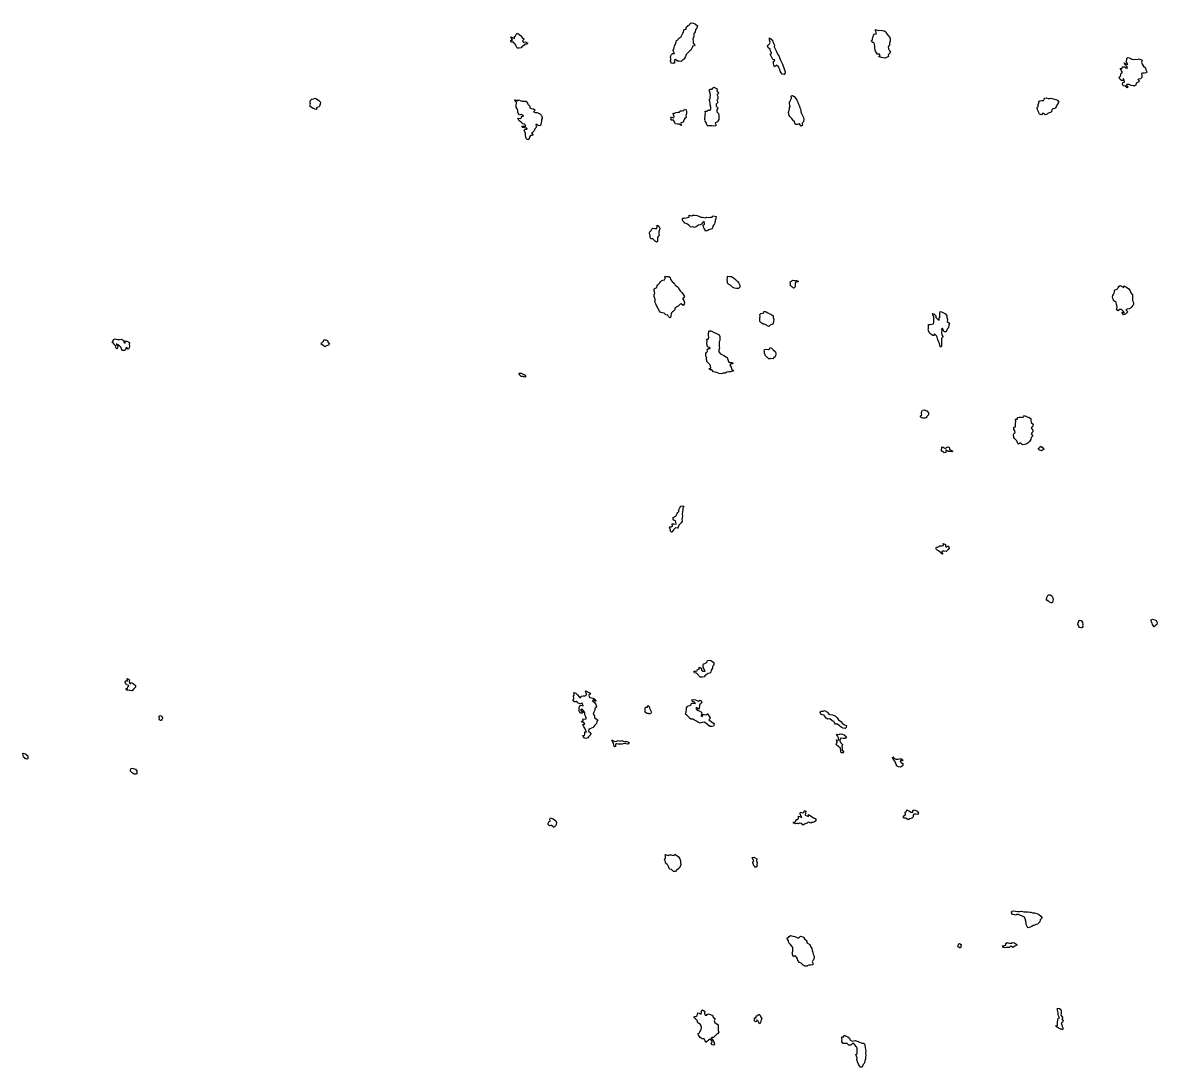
# Model space of a CAD drawing. Extents: x 450006 to 454999, y 6465006 to 6474995.
# Drawn here: x 452500 to 453690, y 6471626 to 6472722 of the extents above; entities that cross this region are included whole.
import ezdxf

# ---------------------------------------------------------------- set-up
doc = ezdxf.new("R2010")
doc.units = 0

msp = doc.modelspace()

# ---------------------------------------------------------------- linework, layer by layer
at = {"layer": '1010'}
for points in [[(453181, 6472679.92), (453180.04, 6472681), (453179.86, 6472682.12), (453179.86, 6472683), (453180.5, 6472683.48), (453179.92, 6472686.06), (453180.2, 6472687.78), (453180.84, 6472689.14), (453181.74, 6472690.24), (453183.86, 6472690.12), (453183, 6472692.3), (453182.22, 6472693.76), (453183.44, 6472694.54), (453183.68, 6472696.3), (453184.02, 6472697.96), (453184.52, 6472699.46), (453185.3, 6472700.68), (453185.72, 6472702.26), (453186.12, 6472703.86), (453187.4, 6472704.58), (453188.26, 6472705.72), (453189.38, 6472706.6), (453190.62, 6472707.36), (453191.38, 6472708.6), (453191.9, 6472710.08), (453192.68, 6472711.3), (453193.34, 6472712.64), (453193.64, 6472714.34), (453194.5, 6472715.48), (453196.18, 6472715.8), (453196.32, 6472717.66), (453197.5, 6472718.48), (453198.34, 6472719.64), (453199.82, 6472720.16), (453200.28, 6472721.7), (453201.52, 6472722.46), (453203.9, 6472722.08), (453206.08, 6472721), (453207.98, 6472719), (453207.54, 6472717), (453207, 6472716.42), (453206.04, 6472715), (453205.72, 6472713), (453205, 6472711.92), (453204.34, 6472711), (453204.38, 6472709), (453203.94, 6472707), (453203.36, 6472705), (453203.5, 6472703), (453203.58, 6472701), (453205.36, 6472699), (453205, 6472698.32), (453203, 6472697.76), (453202.74, 6472697), (453201.78, 6472695), (453201, 6472693.64), (453200.1, 6472693), (453199, 6472691.88), (453198.3, 6472691), (453197, 6472689.68), (453196.34, 6472689), (453195.46, 6472687), (453195, 6472686), (453194.66, 6472685), (453193, 6472683.32), (453192.28, 6472683), (453191, 6472681.7), (453189, 6472682), (453187, 6472682), (453185, 6472683.9), (453183.7, 6472683), (453183.98, 6472682), (453183.98, 6472681), (453183.98, 6472680), (453183, 6472680), (453182.22, 6472679.76), (453181, 6472679.92), (453181, 6472679.92)], [(453013, 6472701.9), (453011.94, 6472703), (453012.36, 6472703.62), (453013, 6472704.08), (453014, 6472703.98), (453013, 6472705.82), (453012.22, 6472707.76), (453013.84, 6472707), (453016.08, 6472705.9), (453016.02, 6472707.96), (453017.32, 6472708.66), (453018.02, 6472709.96), (453018.62, 6472711.36), (453019.46, 6472711), (453022.58, 6472709), (453024.22, 6472707), (453026.12, 6472705), (453025, 6472703.7), (453024.54, 6472703), (453026, 6472701.98), (453027.7, 6472702.28), (453030.28, 6472701), (453029, 6472699.8), (453027, 6472700), (453026.12, 6472699), (453025, 6472697.86), (453023.98, 6472697), (453023, 6472696.08), (453021, 6472695.72), (453019, 6472695.62), (453017.62, 6472698.36), (453017.36, 6472699), (453017, 6472699.9), (453015.9, 6472701), (453015, 6472702), (453014.08, 6472701.9), (453013, 6472701.9), (453013, 6472701.9)], [(453391, 6472702.44), (453390.56, 6472703), (453390.48, 6472703.5), (453391, 6472703.84), (453391.6, 6472704.38), (453391.62, 6472706.36), (453392.38, 6472707.6), (453392.64, 6472709.34), (453393.34, 6472710.64), (453395.5, 6472710.48), (453395.42, 6472712.56), (453395, 6472714.02), (453394.7, 6472715.28), (453396.08, 6472715), (453397.62, 6472714.36), (453399.36, 6472714.62), (453401.82, 6472714.16), (453404.08, 6472713.9), (453405.56, 6472713), (453406.48, 6472711), (453408.32, 6472709), (453409.8, 6472707), (453410.18, 6472705), (453410.3, 6472703), (453409.7, 6472701), (453409.64, 6472699), (453409, 6472698.32), (453408.3, 6472697), (453408.54, 6472695), (453409.38, 6472693), (453410.6, 6472691), (453409, 6472689.38), (453408.22, 6472689), (453408.38, 6472687), (453407, 6472686.2), (453405, 6472685.32), (453403, 6472685.46), (453401, 6472685.8), (453399, 6472686.64), (453398.22, 6472687.76), (453399.8, 6472688.18), (453399, 6472689.32), (453397, 6472689.48), (453395, 6472692.7), (453394.44, 6472693.54), (453394.04, 6472695.94), (453394.02, 6472697.96), (453393.98, 6472699), (453393.86, 6472700.12), (453393.32, 6472701), (453393, 6472701.36), (453392.16, 6472701.82), (453391, 6472702.44), (453391, 6472702.44)], [(453283, 6472695.58), (453281.76, 6472697), (453281.6, 6472698.38), (453282.34, 6472699), (453282.62, 6472699.36), (453283.72, 6472700.26), (453284.26, 6472701.72), (453283.7, 6472704.28), (453283.54, 6472706.44), (453285.54, 6472705), (453287.28, 6472703), (453287.8, 6472701), (453288.8, 6472699), (453288.66, 6472697), (453289.72, 6472695), (453290.66, 6472693), (453291.38, 6472691), (453292.48, 6472689), (453293.7, 6472687), (453294.54, 6472685), (453295.32, 6472683), (453296.38, 6472681), (453297.4, 6472679), (453297.94, 6472677), (453298.54, 6472675), (453299.24, 6472673), (453300.08, 6472671), (453299.88, 6472669), (453299, 6472668), (453297, 6472668.54), (453296, 6472669.98), (453295, 6472671.58), (453294.04, 6472673.94), (453293, 6472676.28), (453291, 6472677.76), (453290.08, 6472677), (453289, 6472676.14), (453288.32, 6472677.66), (453287.76, 6472680.22), (453288, 6472681.98), (453289.42, 6472682.56), (453289, 6472683.52), (453287, 6472684), (453286, 6472685.98), (453285, 6472688), (453284.48, 6472689.5), (453285.76, 6472690.22), (453285.82, 6472691), (453285, 6472692), (453284.56, 6472693), (453284.32, 6472693.66), (453284.26, 6472695), (453283, 6472695.58), (453283, 6472695.58)], [(453651, 6472664.12), (453650.48, 6472665), (453650.6, 6472665.38), (453651, 6472665.78), (453651.8, 6472666.18), (453652.4, 6472667.58), (453652.5, 6472669.48), (453653.92, 6472670.06), (453653, 6472671.88), (453651.66, 6472674.32), (453653.46, 6472674.52), (453653.92, 6472676.06), (453656, 6472675.98), (453657.98, 6472675), (453659.4, 6472674.58), (453659, 6472676), (453657, 6472677.86), (453655.7, 6472680.28), (453658.28, 6472679), (453659.44, 6472678.54), (453659, 6472679.62), (453658, 6472681.98), (453658.36, 6472683.62), (453658.62, 6472685.36), (453659.88, 6472686.1), (453662.6, 6472685), (453663.66, 6472684.32), (453666, 6472683.98), (453667.74, 6472684.24), (453670, 6472683.98), (453671.5, 6472684.48), (453674.48, 6472683), (453673.86, 6472681), (453674.58, 6472679), (453675.98, 6472677), (453678.26, 6472675), (453678.5, 6472673), (453679.62, 6472671), (453679, 6472670), (453677, 6472669.32), (453675, 6472669.62), (453673.98, 6472669), (453674.16, 6472667), (453674.32, 6472665), (453673, 6472663.68), (453671, 6472663.32), (453670.22, 6472663), (453671.76, 6472661), (453671, 6472660.42), (453669, 6472659.5), (453668.32, 6472659), (453667.98, 6472657), (453667, 6472656.08), (453665, 6472656.06), (453663, 6472656.44), (453661, 6472657.56), (453659, 6472657.56), (453657.9, 6472657), (453659.9, 6472655), (453659, 6472654.16), (453657, 6472656.12), (453655, 6472655.76), (453653.94, 6472658.04), (453654.22, 6472659.76), (453656, 6472659.98), (453655.74, 6472662.24), (453655, 6472663.6), (453654.38, 6472663.6), (453654.6, 6472663), (453654.6, 6472661.38), (453653, 6472661.78), (453651.48, 6472663), (453651, 6472664.12), (453651, 6472664.12)], [(453217, 6472618.02), (453215.92, 6472619), (453216.16, 6472619.82), (453215.88, 6472621), (453215.84, 6472622.14), (453216, 6472623.98), (453216.04, 6472625.94), (453216.54, 6472627.44), (453216.26, 6472629.72), (453218.24, 6472629.74), (453219.46, 6472630.52), (453221.32, 6472630.66), (453222.06, 6472631.92), (453222.28, 6472633.7), (453221.56, 6472636.42), (453221.5, 6472638.48), (453221, 6472639.82), (453220.4, 6472641.58), (453221.52, 6472642.46), (453221.58, 6472644.4), (453221.9, 6472646.08), (453221.5, 6472648.48), (453221, 6472649.46), (453220.5, 6472651.48), (453221.32, 6472652.66), (453223.36, 6472652.62), (453224.06, 6472653.92), (453225.32, 6472654.66), (453228.66, 6472653), (453228.36, 6472651), (453230.22, 6472649), (453229, 6472647.42), (453228.52, 6472647), (453229.38, 6472645), (453229.44, 6472643), (453229, 6472642), (453228.36, 6472641), (453229.58, 6472639), (453229, 6472638.44), (453227.76, 6472637), (453227.64, 6472635), (453229.4, 6472633), (453229, 6472632), (453228.28, 6472631), (453228.56, 6472629), (453229.98, 6472627), (453230.66, 6472625), (453230.66, 6472623), (453230.48, 6472621), (453229.34, 6472619), (453229, 6472618.46), (453227, 6472617.5), (453226.56, 6472617), (453227.84, 6472615), (453227, 6472614.34), (453225, 6472613.78), (453223, 6472614.1), (453221, 6472614.1), (453219.8, 6472614.18), (453219, 6472614), (453218.2, 6472615), (453217.58, 6472616.4), (453217.66, 6472617), (453217, 6472618.02), (453217, 6472618.02)], [(452803, 6472633.52), (452801.52, 6472635), (452801.76, 6472636.22), (452802.08, 6472637), (452801.82, 6472638.16), (452801.78, 6472640.2), (452802.4, 6472641.58), (452803.66, 6472642.32), (452805.32, 6472642.66), (452806.56, 6472643.42), (452807.56, 6472643), (452810.62, 6472641), (452812.66, 6472639), (452812.32, 6472637), (452811.68, 6472635), (452811, 6472634), (452809, 6472633.48), (452808.52, 6472633), (452808.52, 6472631.46), (452807, 6472631.78), (452805.64, 6472632.34), (452805, 6472632.56), (452804, 6472633), (452803, 6472633.52), (452803, 6472633.52)], [(453017, 6472640.22), (453016.32, 6472641), (453016.6, 6472641.38), (453017, 6472641.66), (453017.98, 6472641), (453019.46, 6472640.52), (453020.4, 6472641.58), (453021.52, 6472641), (453023.92, 6472640.06), (453025.86, 6472640.12), (453028, 6472639.98), (453029.42, 6472639), (453030.04, 6472637), (453032.14, 6472635), (453032.16, 6472633), (453033.68, 6472632.3), (453036, 6472631.98), (453037.48, 6472631), (453037, 6472630), (453036.16, 6472629), (453037.66, 6472628.32), (453039.62, 6472628.36), (453042.36, 6472627), (453044.6, 6472625), (453045.22, 6472623), (453045, 6472621.9), (453044.36, 6472621), (453044.56, 6472619), (453044.18, 6472617), (453043.58, 6472615), (453043, 6472614.2), (453041, 6472614.46), (453039, 6472616), (453038.44, 6472615), (453039.38, 6472613), (453039, 6472612.58), (453037.4, 6472611), (453037, 6472609.9), (453036.64, 6472609), (453035, 6472607.36), (453034.04, 6472607), (453035.54, 6472605), (453035, 6472604.14), (453033, 6472604.08), (453032.34, 6472603), (453031.58, 6472601), (453031, 6472599.82), (453029, 6472600), (453028, 6472601.98), (453027.5, 6472604.48), (453027.8, 6472606.18), (453027, 6472608.08), (453026.4, 6472609.58), (453027.42, 6472610.56), (453029.4, 6472610.58), (453029, 6472611.94), (453027, 6472612), (453025, 6472612.4), (453024, 6472613.98), (453026.16, 6472613.82), (453027.94, 6472614.04), (453027, 6472615.96), (453025, 6472616.16), (453023, 6472618), (453021, 6472619.62), (453019.62, 6472622.36), (453021.94, 6472622.04), (453023.32, 6472622.66), (453023.74, 6472624.24), (453025.54, 6472624.44), (453025, 6472625.58), (453023, 6472625.94), (453021, 6472625.58), (453019.58, 6472628.4), (453019.76, 6472630.22), (453019, 6472632), (453018, 6472633.98), (453018, 6472635), (453018, 6472635.98), (453018, 6472637), (453018.22, 6472637.76), (453018.22, 6472639), (453017, 6472640.22), (453017, 6472640.22)], [(453305, 6472624.12), (453304.12, 6472625), (453303.82, 6472626.16), (453303.88, 6472627), (453303.74, 6472628.24), (453303.88, 6472630.1), (453304.58, 6472631.4), (453304.66, 6472633.32), (453305.32, 6472634.66), (453305, 6472636), (453304.6, 6472637.38), (453304.56, 6472639.42), (453305.52, 6472640.46), (453306.2, 6472641.78), (453306.6, 6472643.38), (453306.24, 6472645.74), (453307.82, 6472646.16), (453309.58, 6472645), (453311.2, 6472643), (453312.2, 6472641), (453313.22, 6472639), (453314.18, 6472637), (453315.1, 6472635), (453315.6, 6472633), (453316.38, 6472631), (453316.38, 6472629), (453317.24, 6472627), (453318.14, 6472625), (453319.24, 6472623), (453319.78, 6472621), (453319.24, 6472619), (453319, 6472618.2), (453317.78, 6472617), (453318.22, 6472615), (453317, 6472614.04), (453315, 6472616.16), (453313, 6472615.52), (453311, 6472615.7), (453309.94, 6472618.04), (453309.8, 6472619), (453309, 6472619.64), (453307.92, 6472621), (453307, 6472622.06), (453306.18, 6472623), (453305, 6472624.12), (453305, 6472624.12)], [(453565, 6472630.44), (453564.66, 6472631), (453564.74, 6472631.24), (453564.6, 6472633), (453564.6, 6472633.38), (453565.34, 6472634.64), (453565.4, 6472636.58), (453566.22, 6472637.76), (453566.36, 6472639.62), (453567.38, 6472640.6), (453569.3, 6472640.68), (453571.1, 6472640.88), (453571.66, 6472642.32), (453572.66, 6472643.32), (453574.28, 6472643.7), (453575.98, 6472643), (453577.24, 6472642.74), (453578.78, 6472643.2), (453579.98, 6472643), (453581.58, 6472642.4), (453584.2, 6472641.78), (453585.7, 6472641), (453587.16, 6472639), (453587, 6472638.54), (453585.7, 6472637), (453585, 6472635.76), (453584.7, 6472635), (453583.84, 6472633), (453583, 6472632.42), (453581, 6472631.94), (453579.86, 6472631), (453579.46, 6472629), (453579, 6472628.52), (453577, 6472627.98), (453575.64, 6472627), (453575, 6472626.58), (453573, 6472625.9), (453571, 6472627.32), (453570.18, 6472627), (453569, 6472625.8), (453567.98, 6472626), (453567, 6472626.32), (453566.04, 6472627), (453566.44, 6472627.54), (453565.72, 6472629), (453565, 6472630.44), (453565, 6472630.44)], [(453181, 6472620), (453180.12, 6472621), (453180.32, 6472621.66), (453180.3, 6472623), (453180.46, 6472623.52), (453182.02, 6472623), (453183.34, 6472622.64), (453183.8, 6472624.18), (453183, 6472625.9), (453182.6, 6472627.38), (453184.44, 6472627.54), (453185.9, 6472628.08), (453187.54, 6472628.44), (453189.36, 6472628.62), (453189.9, 6472630.08), (453191.92, 6472630.06), (453193.7, 6472630.28), (453194.34, 6472631.64), (453196.4, 6472631), (453196.66, 6472629), (453196.46, 6472627), (453196, 6472625), (453196.28, 6472623), (453195, 6472621.8), (453193.96, 6472621), (453193.42, 6472619), (453193, 6472618.14), (453191, 6472617.48), (453190.16, 6472617), (453191.34, 6472615), (453191, 6472614.74), (453189, 6472615.96), (453187, 6472615.98), (453185, 6472616.38), (453184.6, 6472617), (453184, 6472617.98), (453183.54, 6472619), (453183, 6472620), (453181.98, 6472620), (453181, 6472620), (453181, 6472620)], [(453193, 6472514.08), (453192.32, 6472515), (453192.4, 6472515.58), (453192.42, 6472517), (453192.68, 6472517.3), (453194.62, 6472517.36), (453196.34, 6472517.64), (453197.8, 6472518.18), (453199.54, 6472518.44), (453199.52, 6472520.46), (453202.14, 6472519.84), (453203.36, 6472520.62), (453205.34, 6472520.64), (453207.72, 6472520.26), (453210.28, 6472519), (453211.54, 6472518.44), (453213.52, 6472518.46), (453216.14, 6472517.84), (453217.6, 6472518.38), (453219.82, 6472518.16), (453221.58, 6472518.4), (453223.44, 6472518.54), (453224.28, 6472519.7), (453226.44, 6472519.54), (453227.68, 6472519), (453227.52, 6472517), (453227, 6472515.94), (453226.64, 6472515), (453226.24, 6472513), (453225.84, 6472511), (453225, 6472510.04), (453224.26, 6472509), (453223.82, 6472507), (453223, 6472506.24), (453221, 6472505.42), (453219.88, 6472505), (453219, 6472504.24), (453217, 6472503.8), (453215, 6472506.36), (453214.26, 6472507.72), (453213.94, 6472510.04), (453215.32, 6472510.66), (453215.4, 6472512.58), (453215, 6472513.96), (453214.04, 6472513), (453213, 6472511.94), (453212.42, 6472511), (453211, 6472510.28), (453209, 6472509.96), (453207.44, 6472509), (453207, 6472508.66), (453205, 6472507.36), (453203, 6472508.3), (453201, 6472508.04), (453199, 6472509.84), (453197.7, 6472511), (453197, 6472511.46), (453196.14, 6472511.84), (453195, 6472512.2), (453194.18, 6472513), (453193, 6472514.08), (453193, 6472514.08)], [(453158, 6472499.98), (453157.6, 6472502.38), (453158.44, 6472503.54), (453159.42, 6472504.56), (453160.36, 6472505.62), (453161.24, 6472506.74), (453163.38, 6472506.6), (453165.46, 6472506.52), (453165.66, 6472508.32), (453165.9, 6472510.08), (453167.7, 6472509), (453168.54, 6472507), (453168.4, 6472505), (453167.62, 6472503), (453167.48, 6472501), (453167.94, 6472499)], [(453159, 6472495.66), (453158.6, 6472497), (453158.3, 6472497.68), (453158.58, 6472499), (453158, 6472499.98)], [(453167.94, 6472499), (453167, 6472498), (453166.08, 6472497), (453165.98, 6472495), (453165.98, 6472493), (453165, 6472492.2), (453164, 6472493), (453163, 6472494), (453162, 6472495), (453161, 6472496), (453160.32, 6472495.66), (453159, 6472495.66), (453159, 6472495.66)], [(453163, 6472434.12), (453162.66, 6472435), (453162.66, 6472435.32), (453162.74, 6472437), (453162.74, 6472437.24), (453163.24, 6472438.74), (453163, 6472440), (453162.74, 6472441.24), (453162.82, 6472443.16), (453164.2, 6472443.78), (453165.32, 6472444.66), (453165.68, 6472446.3), (453166.56, 6472447.42), (453167.72, 6472448.26), (453168.52, 6472449.46), (453169.32, 6472450.66), (453170.24, 6472451.74), (453171.82, 6472452.16), (453173.52, 6472452.46), (453174.04, 6472453.94), (453173.84, 6472456.14), (453175.82, 6472456.16), (453177.92, 6472456.06), (453179.52, 6472455), (453179.9, 6472453), (453181.62, 6472451), (453183.8, 6472449), (453184.56, 6472447), (453185.7, 6472446.28), (453187.78, 6472445), (453188.38, 6472443), (453189.98, 6472441), (453191.98, 6472439), (453193.58, 6472437), (453194.56, 6472435), (453193, 6472433.42), (453192.24, 6472433), (453193.9, 6472431), (453194.42, 6472429), (453194.18, 6472427), (453193, 6472425.8), (453191, 6472427.58), (453190.06, 6472427), (453189, 6472425.92), (453187.98, 6472425), (453187, 6472424.5), (453185, 6472423.4), (453184.32, 6472423), (453184.24, 6472421), (453183, 6472419.64), (453181.86, 6472419), (453181, 6472418), (453180.44, 6472417), (453180.12, 6472415), (453179.68, 6472413), (453179, 6472412.66), (453177.82, 6472414.16), (453177, 6472415.68), (453175, 6472415.96), (453173, 6472417.64), (453171, 6472417.86), (453169, 6472418.6), (453168.28, 6472419.7), (453167, 6472422.18), (453165.98, 6472424), (453165, 6472425.8), (453164.44, 6472427.54), (453163.76, 6472429), (453163.42, 6472430.56), (453163.66, 6472431), (453163.62, 6472432.36), (453163.4, 6472433), (453163, 6472434.12), (453163, 6472434.12)], [(453241, 6472447.78), (453239.76, 6472449), (453239.58, 6472450.4), (453239.52, 6472451), (453239.4, 6472452.58), (453239.5, 6472454.48), (453239.66, 6472456.32), (453241.9, 6472456.08), (453243.86, 6472456.12), (453245.52, 6472455), (453248, 6472453), (453250.16, 6472451), (453251.46, 6472449), (453252.52, 6472447), (453252.4, 6472445), (453251, 6472443.62), (453249, 6472443.64), (453247, 6472443.98), (453245.54, 6472444.44), (453245, 6472444.78), (453244.74, 6472445), (453243, 6472446.74), (453242.4, 6472447), (453241, 6472447.78), (453241, 6472447.78)], [(453307, 6472445.26), (453305.2, 6472447), (453305.56, 6472448.42), (453305.54, 6472449), (453305.5, 6472450.48), (453306.6, 6472451.38), (453307.68, 6472452.3), (453309.9, 6472452.08), (453312, 6472451.98), (453313.98, 6472451), (453313, 6472450.44), (453311, 6472449.9), (453310.66, 6472449), (453310.66, 6472447), (453310.46, 6472445.52), (453310.12, 6472445), (453309.8, 6472444.18), (453309, 6472443.82), (453307.74, 6472445), (453307, 6472445.26), (453307, 6472445.26)], [(453645, 6472430.58), (453644.56, 6472431), (453644.48, 6472431.5), (453643.8, 6472433), (453643.42, 6472434.56), (453643.72, 6472436.26), (453644.66, 6472437.32), (453645.18, 6472438.8), (453645.58, 6472440.4), (453646.02, 6472441.96), (453647.42, 6472442.56), (453648.74, 6472443.24), (453649.36, 6472444.62), (453650.28, 6472445.7), (453651.4, 6472446.58), (453654.64, 6472445), (453655.24, 6472444.74), (453655.52, 6472446.46), (453658.3, 6472445), (453660.58, 6472443), (453662.18, 6472441), (453662.58, 6472439), (453664.34, 6472437), (453664.52, 6472435), (453664.62, 6472433), (453664.64, 6472431), (453665.36, 6472429), (453665.6, 6472427), (453665, 6472425.96), (453664.12, 6472425), (453663, 6472423.58), (453662.38, 6472423), (453661, 6472422.2), (453659, 6472421.74), (453657.62, 6472421), (453659.66, 6472419), (453659, 6472418.24), (453657.48, 6472417), (453657, 6472416.46), (453655, 6472416.04), (453653.44, 6472418.54), (453656, 6472417.98), (453655, 6472419.56), (453653, 6472421.48), (453651, 6472421.44), (453650.74, 6472421), (453649, 6472420.12), (453647.82, 6472422.16), (453648.28, 6472423.7), (453648.02, 6472425.96), (453647.64, 6472427), (453647.36, 6472428.62), (453647.24, 6472429), (453647, 6472429.4), (453645.98, 6472430), (453645, 6472430.58), (453645, 6472430.58)], [(453275, 6472407.5), (453273.64, 6472409), (453273.5, 6472410.48), (453273.62, 6472411), (453273.62, 6472412.36), (453274, 6472413.98), (453273.66, 6472416.32), (453274.52, 6472417.46), (453276.2, 6472417.78), (453277.84, 6472418.14), (453278.14, 6472419.84), (453280.28, 6472419), (453281.82, 6472418.16), (453284.16, 6472417), (453286, 6472415.98), (453287.34, 6472415), (453287.58, 6472413), (453288.06, 6472411), (453287.78, 6472409), (453287.34, 6472407), (453287, 6472406.08), (453285, 6472405.4), (453284.18, 6472405), (453283, 6472403.8), (453281, 6472404.64), (453280.34, 6472405), (453279, 6472405.84), (453277.94, 6472406.04), (453277, 6472406.08), (453275.68, 6472407), (453275, 6472407.5), (453275, 6472407.5)], [(453451, 6472398), (453450.08, 6472399), (453450.36, 6472399.62), (453449.94, 6472401), (453450.34, 6472401.64), (453450.32, 6472403.66), (453450.36, 6472405.62), (453452.34, 6472405.64), (453454, 6472405.98), (453455.66, 6472406.32), (453455.96, 6472408.02), (453456.2, 6472409.78), (453456.1, 6472411.88), (453456, 6472413.98), (453455, 6472416), (453454.76, 6472417.22), (453455.98, 6472417), (453457.98, 6472415), (453457.98, 6472413), (453460.22, 6472411), (453461.54, 6472410.44), (453461.72, 6472412.26), (453462.48, 6472413.5), (453462.24, 6472415.74), (453462.36, 6472417.62), (453462.66, 6472419.32), (453463.98, 6472419), (453465.54, 6472418.44), (453468.44, 6472417), (453469.82, 6472415), (453469.66, 6472413), (453470.26, 6472411), (453470.12, 6472409), (453472.32, 6472407), (453471.64, 6472405), (453471.6, 6472403), (453471, 6472402), (453469.98, 6472401), (453469.48, 6472399), (453469, 6472398.22), (453467, 6472398), (453466, 6472399.98), (453465, 6472402), (453463.98, 6472401), (453464.28, 6472399), (453463.98, 6472397), (453464.28, 6472395), (453465.58, 6472393), (453465, 6472392), (453464.04, 6472391), (453463.98, 6472389), (453463.98, 6472387), (453463.98, 6472385), (453463.98, 6472383), (453463, 6472382), (453462.38, 6472383.6), (453462, 6472385.98), (453461, 6472388), (453460.36, 6472389.62), (453459.56, 6472392.42), (453459, 6472393.76), (453457, 6472395.54), (453456.08, 6472395), (453456.08, 6472393.9), (453455, 6472394.26), (453453.9, 6472395), (453453, 6472395.6), (453451.6, 6472397), (453451, 6472398), (453451, 6472398)], [(452595, 6472386.4), (452593.9, 6472387), (452594.32, 6472387.66), (452595, 6472388.08), (452595.16, 6472388.82), (452595.82, 6472390.16), (452597.32, 6472390.66), (452599.88, 6472390.1), (452601.82, 6472390.16), (452603.66, 6472390.32), (452606.24, 6472389), (452606.28, 6472387), (452607.78, 6472386.2), (452607.7, 6472388.28), (452609.6, 6472388.38), (452612.16, 6472387), (452611.94, 6472385), (452612.16, 6472383), (452611.98, 6472381), (452611, 6472380), (452609, 6472381.86), (452608.48, 6472381), (452607.98, 6472379), (452607, 6472378.4), (452605, 6472378.36), (452603.76, 6472380.22), (452603, 6472382), (452601, 6472384), (452599, 6472385.16), (452598.28, 6472385), (452600.16, 6472383), (452599.68, 6472381), (452599, 6472380.3), (452598.36, 6472381), (452597.82, 6472382.16), (452597.82, 6472383), (452597, 6472383.7), (452596.2, 6472385), (452595, 6472386.4), (452595, 6472386.4)], [(452815, 6472383.94), (452813.36, 6472385), (452813.54, 6472386.44), (452814.48, 6472387), (452814.6, 6472387.38), (452815.8, 6472388.18), (452816.24, 6472389.74), (452818.16, 6472389.82), (452820.12, 6472389), (452820.66, 6472387), (452821.98, 6472385), (452821, 6472384.18), (452819, 6472383.52), (452818.78, 6472383.2), (452818.22, 6472383), (452817.42, 6472382.56), (452817, 6472382.44), (452816.56, 6472383), (452815, 6472383.94), (452815, 6472383.94)], [(453217, 6472372), (453216.76, 6472373), (453216.8, 6472373.18), (453216.8, 6472375), (453216.78, 6472375.2), (453217.68, 6472376.3), (453218.48, 6472377.5), (453218.36, 6472379.62), (453219.52, 6472380.46), (453221.54, 6472380.44), (453221, 6472381.76), (453219, 6472381.98), (453218.2, 6472383.78), (453217.9, 6472386.08), (453218.18, 6472387.8), (453217.78, 6472390.2), (453219.46, 6472390.52), (453219.9, 6472392.08), (453219.62, 6472394.36), (453219.6, 6472396.38), (453219.96, 6472398.02), (453220.74, 6472399.24), (453221.98, 6472399), (453223.62, 6472398.36), (453226.36, 6472397), (453227.24, 6472396.74), (453230.74, 6472395), (453231.54, 6472393), (453231.42, 6472391), (453231.48, 6472389), (453231, 6472387.6), (453230.78, 6472387), (453230.74, 6472385), (453230.76, 6472383), (453231.24, 6472381), (453231, 6472380.12), (453230.58, 6472379), (453230.52, 6472377), (453232.4, 6472375), (453233.56, 6472374.42), (453236.42, 6472373), (453238, 6472371.98), (453239.4, 6472371), (453240.06, 6472369), (453240.5, 6472367), (453242, 6472365.98), (453244.26, 6472365.72), (453245.48, 6472365), (453245, 6472364.48), (453243, 6472364.16), (453241.94, 6472363), (453243.46, 6472361), (453243.94, 6472359), (453246.18, 6472357), (453245, 6472356.66), (453243, 6472356.22), (453241, 6472356.22), (453239, 6472355.62), (453237.78, 6472355), (453237, 6472354.74), (453235, 6472354.66), (453233, 6472354.06), (453231, 6472354.46), (453229, 6472355.16), (453227, 6472355.62), (453225, 6472356.08), (453223, 6472358.28), (453221, 6472358.16), (453220.42, 6472359.56), (453221.96, 6472360.02), (453221.74, 6472362.24), (453221, 6472363.68), (453219, 6472365.9), (453217.9, 6472367), (453217.9, 6472368.08), (453217.44, 6472369), (453217.44, 6472370.54), (453217.74, 6472371), (453217, 6472372), (453217, 6472372)], [(453279, 6472373.9), (453278.6, 6472375), (453278.5, 6472375.48), (453278.56, 6472377), (453278, 6472377.98), (453278.38, 6472379.6), (453280.18, 6472379.8), (453282.54, 6472379.44), (453283.6, 6472380.38), (453284.46, 6472381.52), (453285.9, 6472381), (453287.62, 6472379), (453289.78, 6472377), (453290.24, 6472375), (453289.8, 6472373), (453289, 6472371.48), (453288.32, 6472371), (453287, 6472369.88), (453285, 6472370.24), (453284.18, 6472369.8), (453283, 6472369.82), (453281.56, 6472371), (453281, 6472371.52), (453279.52, 6472373), (453279, 6472373.9), (453279, 6472373.9)], [(453023, 6472351.2), (453021.5, 6472353), (453021.2, 6472354.78), (453023, 6472354.78), (453023.24, 6472354.74), (453026.74, 6472353), (453028.08, 6472351), (453027.22, 6472350.76), (453027, 6472350.6), (453025.9, 6472351), (453025, 6472351.24), (453024.78, 6472351.2), (453023, 6472351.2), (453023, 6472351.2)], [(453443, 6472307.7), (453442.08, 6472309), (453442.1, 6472309.88), (453443, 6472310.58), (453443.46, 6472310.52), (453443.22, 6472312.76), (453443.58, 6472314.4), (453444.06, 6472315.92), (453445.82, 6472316.16), (453448.74, 6472315), (453450.36, 6472313), (453450.32, 6472311), (453449, 6472309.66), (453448.5, 6472309), (453448.3, 6472307.68), (453447, 6472307.48), (453446.52, 6472307.46), (453445, 6472307.46), (453444.58, 6472307.4), (453443, 6472307.7), (453443, 6472307.7)], [(453541, 6472285.82), (453539.82, 6472287), (453539.82, 6472288.16), (453539.78, 6472289), (453539.78, 6472290.2), (453540.2, 6472291.78), (453541.46, 6472292.52), (453541, 6472294), (453540, 6472295.98), (453540, 6472297.98), (453541.58, 6472298.4), (453541.6, 6472300.38), (453541.86, 6472302.12), (453542, 6472303.98), (453541.74, 6472306.24), (453543.7, 6472306.28), (453543.82, 6472308.16), (453545.56, 6472308.42), (453547.54, 6472308.44), (453549.66, 6472308.32), (453550.14, 6472309.84), (453552, 6472309.98), (453553.98, 6472309), (453556, 6472307.98), (453557.94, 6472307), (453557.98, 6472305), (453558.28, 6472303), (453560.18, 6472301), (453559.98, 6472299), (453559, 6472298), (453558.3, 6472297), (453559.98, 6472295), (453559.98, 6472293), (453559, 6472292), (453558.22, 6472291), (453559.78, 6472289), (453559, 6472287.82), (453558.12, 6472287), (453557.98, 6472285), (453557, 6472284), (453556.32, 6472283), (453555, 6472281.68), (453554.12, 6472281), (453553, 6472280.14), (453551, 6472279.8), (453549, 6472279.4), (453547, 6472281.62), (453545.98, 6472281), (453545, 6472280), (453544.2, 6472281), (453544, 6472281.98), (453543.54, 6472283), (453543, 6472283.82), (453541.82, 6472285), (453541, 6472285.82), (453541, 6472285.82)], [(453465, 6472272.58), (453463.94, 6472273), (453463.94, 6472274.04), (453463.94, 6472275), (453464.36, 6472275.62), (453464.48, 6472277.5), (453465.38, 6472277), (453468.46, 6472275.52), (453469.34, 6472276.64), (453470.58, 6472277.4), (453472.04, 6472277), (453472.64, 6472275), (453474, 6472273.98), (453475.98, 6472273), (453475, 6472272), (453473, 6472272.42), (453471, 6472272.46), (453469, 6472273.96), (453468.28, 6472273.7), (453468.74, 6472273), (453468.58, 6472271.4), (453467, 6472271.18), (453466.04, 6472271.94), (453465, 6472272.58), (453465, 6472272.58)], [(453567, 6472273.9), (453565.82, 6472275), (453565.84, 6472276.14), (453567, 6472276.34), (453567.36, 6472276.62), (453568.06, 6472277.92), (453569.62, 6472277), (453571.4, 6472275), (453571.28, 6472274.7), (453571, 6472274.64), (453570.12, 6472273.86), (453569, 6472273.26), (453568.48, 6472273.5), (453567, 6472273.9), (453567, 6472273.9)], [(453179, 6472192), (453178.74, 6472193), (453178.78, 6472193.2), (453179, 6472193.5), (453180.48, 6472193.5), (453182, 6472193.98), (453181.5, 6472196.48), (453183.46, 6472196.52), (453185.62, 6472196.36), (453185.52, 6472198.46), (453185, 6472199.62), (453183, 6472200.5), (453182.66, 6472201.32), (453182.7, 6472203.28), (453184.16, 6472203.82), (453185.4, 6472204.58), (453186, 6472205.98), (453186.62, 6472207.36), (453187.64, 6472208.34), (453188.4, 6472209.58), (453188.66, 6472211.32), (453189.32, 6472212.66), (453189.96, 6472214.02), (453190.74, 6472215.24), (453192.54, 6472215.44), (453193.62, 6472215), (453193, 6472213.8), (453192.62, 6472213), (453192.66, 6472211), (453192.28, 6472209), (453192.04, 6472207), (453192.34, 6472205), (453192.14, 6472203), (453191.56, 6472201), (453191.96, 6472199), (453191, 6472197.62), (453190.44, 6472197), (453189, 6472195.54), (453188.48, 6472195), (453187.9, 6472193), (453187, 6472191.92), (453185, 6472192.3), (453183.48, 6472191), (453183, 6472190.36), (453181.86, 6472189), (453181.78, 6472188.2), (453181, 6472187.74), (453179.74, 6472189), (453179.74, 6472190.24), (453179.46, 6472191), (453179, 6472192), (453179, 6472192)], [(453459, 6472169.76), (453458.28, 6472171), (453458.5, 6472171.48), (453459, 6472171.98), (453459.86, 6472172.12), (453461.28, 6472172.7), (453462.44, 6472173.54), (453464.44, 6472173.54), (453466.24, 6472173.74), (453465.92, 6472176.06), (453468.16, 6472175), (453468.3, 6472173), (453469.74, 6472172.24), (453470.5, 6472173.48), (453471.52, 6472173), (453472.24, 6472171), (453471, 6472169.76), (453470.3, 6472169), (453469, 6472167.66), (453467, 6472167.98), (453465, 6472167.9), (453463.98, 6472167), (453465.44, 6472165), (453465, 6472164.6), (453464.38, 6472165), (453463, 6472166.38), (453462.74, 6472167), (453461, 6472168.32), (453459.62, 6472169), (453459, 6472169.76), (453459, 6472169.76)], [(453575, 6472116.16), (453574.18, 6472117), (453574.16, 6472117.82), (453574.66, 6472119), (453574.66, 6472119.32), (453575.24, 6472120.74), (453576, 6472121.98), (453578, 6472121.98), (453579.9, 6472121), (453580.82, 6472119), (453581.3, 6472117), (453581, 6472115.88), (453580.8, 6472115), (453580.28, 6472113.7), (453579, 6472113.54), (453577.44, 6472114.54), (453577, 6472114.8), (453576.74, 6472115), (453575, 6472116.16), (453575, 6472116.16)], [(453609, 6472087.64), (453608.18, 6472089), (453607.34, 6472090.64), (453607.16, 6472091), (453607.38, 6472092.6), (453608.24, 6472093.74), (453608.38, 6472095.6), (453610.5, 6472095), (453612.02, 6472093), (453612.52, 6472091), (453612, 6472089.98), (453612.2, 6472089), (453612.14, 6472087.84), (453611, 6472087.32), (453610.64, 6472087.34), (453609, 6472087.64), (453609, 6472087.64)], [(453685, 6472092.38), (453684.68, 6472093), (453684.46, 6472093.52), (453684.14, 6472095), (453684.12, 6472095.86), (453685.44, 6472096.54), (453688, 6472095.98), (453689.32, 6472095), (453690.5, 6472093), (453689.88, 6472091), (453689, 6472090.28), (453687.56, 6472089), (453687.3, 6472088.68), (453687, 6472088.38), (453686.68, 6472089), (453686.38, 6472089.6), (453685.38, 6472091), (453685, 6472092.38), (453685, 6472092.38)], [(453205, 6472040.12), (453204.6, 6472041), (453204.36, 6472041.62), (453205, 6472042.12), (453206.16, 6472041.82), (453207.8, 6472042.18), (453208.26, 6472043.72), (453209.84, 6472044.14), (453209.86, 6472046.12), (453212.12, 6472045), (453212.14, 6472043), (453214, 6472041.98), (453216, 6472041.98), (453215, 6472044), (453214, 6472045.98), (453214.16, 6472047.82), (453214.3, 6472049.68), (453215.92, 6472050.06), (453217.38, 6472050.6), (453218.26, 6472051.72), (453218.76, 6472053.22), (453220.56, 6472053.42), (453221.98, 6472053), (453223.9, 6472052.08), (453225.28, 6472051), (453225.32, 6472049), (453225, 6472048), (453223.98, 6472047), (453223.8, 6472045), (453223, 6472044), (453222.4, 6472043), (453221.98, 6472041), (453221, 6472040), (453219, 6472039.62), (453218.46, 6472039), (453217, 6472037.66), (453215.82, 6472037), (453215, 6472036), (453213, 6472035.54), (453211, 6472035.82), (453209.68, 6472037), (453209, 6472037.92), (453207.92, 6472039), (453207, 6472040), (453206.28, 6472039.7), (453205, 6472040.12), (453205, 6472040.12)], [(452609, 6472021.9), (452608.6, 6472023), (452608.46, 6472023.52), (452609, 6472023.64), (452610.12, 6472023.86), (452610.46, 6472025.52), (452611.36, 6472026.62), (452611, 6472027.4), (452609, 6472027.56), (452607.74, 6472030.24), (452608.06, 6472031.92), (452610, 6472031.98), (452609.78, 6472034.2), (452612.2, 6472033), (452611.98, 6472031), (452612.58, 6472029), (452613.4, 6472028.58), (452614, 6472029.98), (452615.98, 6472029), (452618.6, 6472027), (452618.4, 6472025), (452617, 6472023.72), (452616.56, 6472023), (452615, 6472021.32), (452614.66, 6472021.32), (452613, 6472021.6), (452611.92, 6472022.06), (452611, 6472021.68), (452610.08, 6472021.9), (452609, 6472021.9), (452609, 6472021.9)], [(453079, 6472009.62), (453077.84, 6472011), (453077.84, 6472012.14), (453078.22, 6472013), (453078.46, 6472013.52), (453078.16, 6472015.82), (453078.62, 6472017.36), (453078.4, 6472019.58), (453080.6, 6472019), (453082.16, 6472017), (453083.92, 6472015), (453085.86, 6472014.12), (453086.22, 6472015.76), (453088, 6472015.98), (453089.98, 6472016), (453091.4, 6472016.58), (453091.76, 6472018.22), (453091, 6472020), (453090.56, 6472021.42), (453091.58, 6472021), (453094.28, 6472019.7), (453095.7, 6472019), (453095, 6472017.84), (453094.22, 6472017), (453094.58, 6472015), (453095.48, 6472014.5), (453098.34, 6472013.64), (453099.82, 6472013), (453101.38, 6472011), (453101, 6472010.22), (453099, 6472012.22), (453097.8, 6472011), (453099.98, 6472009), (453101.44, 6472007), (453102.02, 6472005), (453101, 6472003.38), (453100.56, 6472003), (453100.52, 6472001), (453099.48, 6471999), (453099, 6471998), (453098.64, 6471997), (453100.16, 6471995), (453099.98, 6471993), (453101.9, 6471992.08), (453103.4, 6471991), (453103, 6471989.9), (453102.56, 6471989), (453102.16, 6471987), (453101, 6471986.12), (453100, 6471985), (453099, 6471983.7), (453098.52, 6471983), (453097, 6471982), (453095, 6471981.6), (453094.22, 6471981), (453093.72, 6471979), (453096.28, 6471977), (453095.84, 6471975), (453095, 6471974.36), (453093.7, 6471973), (453093, 6471972.06), (453091, 6471971.44), (453089, 6471971.96), (453087.68, 6471974.3), (453089.66, 6471974.32), (453090, 6471975.98), (453089.78, 6471978.2), (453091.58, 6471978.4), (453091, 6471979.84), (453089.84, 6471982.14), (453089, 6471983.48), (453087.86, 6471986.12), (453089.76, 6471986.22), (453089, 6471988.16), (453087, 6471988.4), (453086.44, 6471989.54), (453088, 6471989.98), (453087.88, 6471992.1), (453090.24, 6471991.74), (453091.54, 6471992.44), (453091, 6471994), (453090, 6471995.98), (453089.82, 6471998.16), (453089, 6471999.98), (453087, 6472002.14), (453085.54, 6472001), (453088.12, 6471999), (453087, 6471997.74), (453085, 6471997.82), (453083.82, 6472000.16), (453084, 6472001.98), (453084, 6472003.98), (453084.5, 6472005.48), (453085.54, 6472006.44), (453088.24, 6472005.74), (453087, 6472008.24), (453085, 6472007.74), (453083.98, 6472008), (453083, 6472008.5), (453082.08, 6472009), (453081, 6472010.08), (453080.28, 6472009.7), (453079, 6472009.62), (453079, 6472009.62)], [(453197, 6471995.66), (453195.66, 6471997), (453195.78, 6471998.2), (453196.12, 6471999), (453196.38, 6471999.6), (453196.64, 6472001.34), (453196.56, 6472003.42), (453197.44, 6472004.54), (453198.48, 6472005.5), (453199.94, 6472006.04), (453201.36, 6472006.62), (453201.76, 6472008.22), (453203.52, 6472008.46), (453205.86, 6472008.12), (453205, 6472009.58), (453203, 6472010), (453202, 6472011.98), (453203.58, 6472012.4), (453206, 6472011.98), (453207.98, 6472011), (453209.34, 6472010.64), (453210.6, 6472011.38), (453211.98, 6472011), (453212.64, 6472009), (453211, 6472007.34), (453210.38, 6472007), (453210.28, 6472005), (453209.98, 6472003), (453209, 6472002.22), (453207, 6472003.7), (453206.48, 6472003), (453207.76, 6472001), (453209.74, 6472000.24), (453212.3, 6471999), (453212.54, 6471997), (453211.76, 6471995), (453213.5, 6471994.48), (453213.5, 6471996.48), (453215.56, 6471996.42), (453217.96, 6471996.02), (453218.54, 6471997.44), (453219.42, 6471997), (453220.02, 6471995), (453221.24, 6471993), (453221, 6471992), (453219.98, 6471991), (453222.3, 6471989), (453224, 6471987.98), (453225.52, 6471987), (453225.4, 6471985), (453225, 6471984.36), (453223, 6471983.8), (453221, 6471983.76), (453219, 6471985.76), (453217, 6471987.48), (453215, 6471988.32), (453213, 6471987.94), (453211, 6471987.5), (453209, 6471988), (453207, 6471989.66), (453205, 6471990.54), (453203, 6471991.86), (453202.54, 6471991.44), (453201, 6471991.44), (453199.44, 6471993), (453199, 6471993.74), (453197.74, 6471995), (453197, 6471995.66), (453197, 6471995.66)], [(453155, 6471997.38), (453153.38, 6471999), (453153.38, 6472000.6), (453153.34, 6472001), (453153.34, 6472002.64), (453153.62, 6472004.36), (453155.76, 6472004.22), (453156, 6472005.98), (453157.44, 6472005), (453157.82, 6472003), (453158.78, 6472001), (453159.94, 6471999), (453159.58, 6471998.4), (453159, 6471997.72), (453158.64, 6471997.34), (453157, 6471997.34), (453156.6, 6471997.38), (453155, 6471997.38), (453155, 6471997.38)], [(453337, 6471998), (453336.74, 6471999), (453336.64, 6471999.34), (453337, 6471999.4), (453337.86, 6472000.12), (453340, 6471999.98), (453341.32, 6472000.66), (453344.66, 6471999), (453345.98, 6471997), (453347.38, 6471996.6), (453349.74, 6471996.24), (453352.44, 6471995), (453354.64, 6471993), (453355.98, 6471991), (453358.6, 6471989), (453360.18, 6471987), (453362.36, 6471985.62), (453364.36, 6471985), (453364.2, 6471983), (453363, 6471981.88), (453361, 6471982.28), (453359, 6471983.32), (453357, 6471984.74), (453355, 6471986.28), (453353, 6471986.5), (453351.46, 6471988.52), (453351, 6471989.32), (453349, 6471990.36), (453347, 6471991.9), (453345, 6471991.5), (453343, 6471992.56), (453342, 6471993.98), (453341.42, 6471995), (453341, 6471995.82), (453340.22, 6471995.76), (453339, 6471996.04), (453337.6, 6471997), (453337, 6471998), (453337, 6471998)], [(452645, 6471990.1), (452643.4, 6471991), (452643.78, 6471992.2), (452643.38, 6471993), (452643.2, 6471994.78), (452644.4, 6471995.58), (452645.76, 6471995), (452645.98, 6471994), (452646.82, 6471993), (452646.36, 6471991.62), (452645.88, 6471991), (452645.66, 6471990.32), (452645, 6471990.1), (452645, 6471990.1)], [(453355, 6471963.76), (453353.48, 6471965), (453354.04, 6471965.94), (453354.5, 6471967), (453354.48, 6471967.5), (453353.96, 6471970.02), (453356.34, 6471969.64), (453356, 6471971.98), (453355, 6471974), (453354, 6471975.98), (453356.42, 6471975.56), (453357.66, 6471976.32), (453360.12, 6471975.86), (453361.86, 6471975), (453364.3, 6471973), (453363, 6471971.2), (453361, 6471971.32), (453359, 6471971.76), (453357.9, 6471971), (453357.42, 6471969), (453358.22, 6471967), (453360.28, 6471965), (453359.7, 6471963), (453359.98, 6471961), (453359.98, 6471959), (453361.62, 6471957), (453361, 6471956.4), (453359, 6471956.18), (453358.36, 6471957.62), (453358.36, 6471959), (453358, 6471959.98), (453358, 6471961), (453357, 6471961.76), (453356.08, 6471963), (453355, 6471963.76), (453355, 6471963.76)], [(453119, 6471968), (453118.74, 6471969), (453118.36, 6471969.62), (453119, 6471969.7), (453119.98, 6471969), (453121.76, 6471968.22), (453123.32, 6471968.66), (453124.74, 6471969.24), (453125.98, 6471969), (453127.32, 6471968.66), (453128.6, 6471969.38), (453129.52, 6471969), (453132.32, 6471967.66), (453133.32, 6471968.66), (453136.6, 6471967), (453135, 6471965.32), (453133, 6471965.82), (453131, 6471966.14), (453129, 6471965.32), (453127, 6471965.32), (453125, 6471965.32), (453123, 6471965.76), (453121.98, 6471965), (453121.98, 6471963), (453121, 6471962.52), (453120.52, 6471963), (453120.32, 6471963.66), (453120.32, 6471965), (453120, 6471965.98), (453119.66, 6471967), (453119, 6471968), (453119, 6471968)], [(452501, 6471951.72), (452500.18, 6471955.8), (452502.72, 6471955.26), (452503.58, 6471955), (452505.46, 6471953), (452505.54, 6471951), (452505.66, 6471950.32), (452505, 6471949.62), (452503.98, 6471950), (452503, 6471950.12), (452502.44, 6471951), (452501, 6471951.72), (452501, 6471951.72)], [(453413, 6471950.28), (453412.58, 6471951), (453412.68, 6471951.3), (453413, 6471952.12), (453413.88, 6471951), (453416.22, 6471949.76), (453418.24, 6471949.74), (453419.9, 6471950.08), (453422, 6471949.98), (453423.54, 6471949), (453423, 6471948), (453421, 6471947.9), (453420.8, 6471947), (453421.76, 6471946.22), (453423.48, 6471945), (453423.46, 6471943), (453423, 6471942.24), (453421, 6471941.16), (453419, 6471941.62), (453417, 6471942.78), (453416.82, 6471943.16), (453416.34, 6471945), (453415.32, 6471946.66), (453415.4, 6471947), (453415, 6471947.52), (453413.92, 6471949), (453413, 6471950.28), (453413, 6471950.28)], [(452615, 6471935.2), (452613.2, 6471937), (452613.42, 6471938.56), (452613.78, 6471939), (452613.86, 6471940.12), (452616.18, 6471939.8), (452618.44, 6471939), (452620.06, 6471937), (452619.98, 6471935), (452619.76, 6471934.22), (452619, 6471934), (452618.12, 6471933.86), (452617, 6471933.9), (452615.86, 6471935), (452615, 6471935.2), (452615, 6471935.2)], [(453309, 6471882.62), (453308.66, 6471883), (453308.74, 6471883.24), (453309, 6471883.4), (453310.12, 6471883.86), (453311.4, 6471884.58), (453311.72, 6471886.26), (453313.52, 6471886.46), (453314, 6471887.98), (453314.08, 6471889.9), (453316.42, 6471889), (453317.42, 6471888.56), (453317, 6471889.56), (453315.68, 6471892.3), (453316.02, 6471893.96), (453318.64, 6471893.34), (453320, 6471893.98), (453320.32, 6471895.66), (453321.74, 6471895), (453321.44, 6471893), (453321.22, 6471891), (453324.64, 6471889.34), (453324.46, 6471891.52), (453325.68, 6471891), (453328.5, 6471889), (453329.86, 6471888.12), (453332.12, 6471887), (453332.28, 6471885), (453331, 6471883.74), (453329, 6471883.32), (453327.98, 6471883), (453327, 6471882.54), (453325, 6471883.66), (453323.98, 6471883), (453323, 6471882.3), (453321, 6471881.66), (453319.88, 6471881), (453319, 6471880.42), (453317, 6471881.96), (453315, 6471882.32), (453314.22, 6471881.76), (453313, 6471882), (453311.84, 6471882.14), (453311, 6471881.84), (453309.62, 6471882.36), (453309, 6471882.62), (453309, 6471882.62)], [(453425, 6471887.58), (453423.82, 6471889), (453424.2, 6471889.78), (453425, 6471890.4), (453425.6, 6471890.38), (453426.26, 6471891.72), (453426.14, 6471893.84), (453427.24, 6471894.74), (453427.62, 6471896.36), (453430.36, 6471895), (453432, 6471893.98), (453434, 6471893.98), (453434.14, 6471895.84), (453435.58, 6471896.4), (453438.4, 6471895), (453440.1, 6471893), (453439, 6471891.52), (453437, 6471891.84), (453435, 6471892), (453434.46, 6471891), (453434.36, 6471889), (453433, 6471887.8), (453431, 6471887.16), (453430.08, 6471887), (453429.66, 6471886.32), (453429, 6471885.9), (453427.9, 6471887), (453427, 6471887.6), (453426.4, 6471887.58), (453425, 6471887.58), (453425, 6471887.58)], [(453053, 6471879.52), (453051.36, 6471881), (453051.36, 6471882.62), (453051.66, 6471883), (453052, 6471883.98), (453053.48, 6471884.5), (453053.24, 6471886.74), (453053.86, 6471888.12), (453056.62, 6471887), (453058, 6471885.98), (453059.6, 6471885), (453060.04, 6471883), (453060.02, 6471881), (453059, 6471879.78), (453058.32, 6471879), (453057.56, 6471878.42), (453057, 6471878.16), (453056.22, 6471879), (453055, 6471880.1), (453054.14, 6471879.84), (453053, 6471879.52), (453053, 6471879.52)], [(453175, 6471840.14), (453174.4, 6471841), (453174.42, 6471841.56), (453174.16, 6471843), (453173.52, 6471844.46), (453174.42, 6471845.56), (453174.4, 6471847.58), (453174.24, 6471849.74), (453176.32, 6471849), (453177.5, 6471848.48), (453178.6, 6471849.38), (453180.6, 6471849.38), (453181.58, 6471849), (453183.62, 6471848.36), (453184.18, 6471849.8), (453186.06, 6471849), (453188.02, 6471847), (453189.62, 6471845), (453190.16, 6471843), (453190.22, 6471841), (453190.66, 6471839), (453189.96, 6471837), (453189, 6471835.74), (453188.58, 6471835), (453187, 6471833.88), (453186.2, 6471833), (453185, 6471831.8), (453183, 6471831.82), (453181, 6471833.72), (453179, 6471834.32), (453178.26, 6471835), (453178.18, 6471835.8), (453177.74, 6471837), (453177, 6471838.44), (453176.36, 6471839), (453175, 6471840.14), (453175, 6471840.14)], [(453267, 6471838.34), (453266.74, 6471839), (453266.78, 6471839.2), (453266.24, 6471841), (453266.24, 6471841.74), (453267.38, 6471842.6), (453267, 6471843.26), (453265.62, 6471846.36), (453267.24, 6471846.74), (453270.24, 6471845), (453270.04, 6471843), (453270.66, 6471841), (453270.44, 6471839), (453270.74, 6471837.24), (453269.98, 6471837), (453269.56, 6471836.42), (453269, 6471836), (453268.34, 6471837), (453267, 6471838.34), (453267, 6471838.34)], [(453539, 6471786.74), (453537.82, 6471787), (453537.82, 6471788.16), (453537.64, 6471789), (453537.96, 6471790.02), (453539.48, 6471790.5), (453541.86, 6471790.12), (453544.24, 6471789.74), (453546.38, 6471789.6), (453547.92, 6471790.06), (453550.44, 6471789.54), (453552.58, 6471789.4), (453554.62, 6471789.36), (453556.78, 6471789.2), (453557.72, 6471789), (453559.72, 6471788.26), (453561.56, 6471788.42), (453564.22, 6471787.76), (453565.94, 6471787), (453568.16, 6471785), (453569.62, 6471783), (453569, 6471782.36), (453567.56, 6471781), (453567.38, 6471779), (453567, 6471778.5), (453565.48, 6471777), (453565, 6471776.54), (453563, 6471776.16), (453561, 6471775.24), (453560.34, 6471775), (453559, 6471773.88), (453557, 6471773.48), (453556.08, 6471773), (453555, 6471772.7), (453553.9, 6471774.08), (453553, 6471776), (453552.78, 6471777.2), (453552.5, 6471779.48), (453551.88, 6471782.1), (453551, 6471783.8), (453549, 6471784.74), (453547, 6471785.6), (453545, 6471786.7), (453543.3, 6471786.68), (453543, 6471786.5), (453542.08, 6471785.9), (453541, 6471786.34), (453539.24, 6471786.74), (453539, 6471786.74), (453539, 6471786.74)], [(453303, 6471759.9), (453301.92, 6471761), (453302.3, 6471761.68), (453303, 6471762.4), (453303.46, 6471762.52), (453304.32, 6471763.66), (453305.54, 6471764.44), (453308, 6471763.98), (453310.4, 6471763.58), (453311.58, 6471763), (453314.06, 6471761.92), (453315.24, 6471762.74), (453316.22, 6471763.76), (453318.76, 6471763.22), (453319.22, 6471763), (453320.54, 6471761), (453322.66, 6471759), (453322.74, 6471757), (453323.5, 6471756.48), (453326.06, 6471755), (453326.64, 6471753), (453328.14, 6471751), (453328.3, 6471749), (453329.24, 6471747), (453329.42, 6471745), (453330.46, 6471743), (453330.52, 6471741), (453329.64, 6471739), (453329, 6471738.26), (453328.36, 6471737), (453329.62, 6471735), (453329, 6471733.76), (453327, 6471733.32), (453325, 6471733.52), (453323.7, 6471733), (453323, 6471732.48), (453321, 6471732.5), (453319, 6471733.46), (453317, 6471735.62), (453315, 6471736.22), (453313.5, 6471738.48), (453313, 6471740.02), (453312, 6471741.98), (453311, 6471743.36), (453309.98, 6471743), (453309, 6471742.2), (453308.16, 6471743.82), (453307.58, 6471746.4), (453308.2, 6471747.78), (453308.12, 6471749.86), (453307.96, 6471752.02), (453307, 6471753.56), (453305.78, 6471755), (453305, 6471755.84), (453304.02, 6471757), (453303.64, 6471758.34), (453303.76, 6471759), (453303, 6471759.9), (453303, 6471759.9)], [(453483, 6471751.78), (453481.16, 6471753), (453481.64, 6471754.34), (453482, 6471755), (453482.2, 6471755.78), (453483, 6471756.12), (453484.62, 6471755), (453484.42, 6471753.56), (453484.68, 6471753), (453484.2, 6471751.78), (453483, 6471751.78), (453483, 6471751.78)], [(453529, 6471752), (453528.42, 6471753), (453528.16, 6471753.82), (453529, 6471753.9), (453529.9, 6471754.08), (453531.64, 6471754.34), (453531.72, 6471756.26), (453532.86, 6471757.12), (453533.8, 6471757), (453535.52, 6471756.46), (453537.52, 6471756.46), (453538.66, 6471757.32), (453540.24, 6471757), (453542.14, 6471755.84), (453543.24, 6471755), (453543, 6471754.58), (453541, 6471753.54), (453540.22, 6471753), (453539, 6471752.06), (453537, 6471753.44), (453536.26, 6471753), (453535, 6471752.06), (453533.84, 6471752.14), (453533, 6471752), (453531.96, 6471752.02), (453531, 6471751.66), (453530.16, 6471751.82), (453529, 6471752), (453529, 6471752)], [(453585, 6471668.5), (453584.28, 6471669), (453584.18, 6471669.8), (453585, 6471669.98), (453585.68, 6471670.3), (453585.66, 6471672.32), (453585.94, 6471674.04), (453586.12, 6471675.86), (453586.32, 6471677.66), (453587.84, 6471678.14), (453587, 6471680.4), (453586.46, 6471681.52), (453586.4, 6471683.58), (453585.74, 6471686.24), (453585.7, 6471688.28), (453588, 6471687.98), (453589.24, 6471687), (453589.74, 6471685), (453589.54, 6471683), (453589.36, 6471681), (453591.1, 6471679), (453591, 6471678.32), (453590.4, 6471677), (453591.82, 6471675), (453591, 6471673.76), (453589.52, 6471673), (453590.18, 6471671), (453590.52, 6471669), (453591.76, 6471667), (453591, 6471665.56), (453589.82, 6471666.16), (453589, 6471666.22), (453587.54, 6471667), (453587, 6471667.68), (453585.98, 6471668), (453585, 6471668.5), (453585, 6471668.5)], [(453205, 6471677.88), (453204.58, 6471679), (453204.62, 6471679.36), (453205, 6471679.78), (453206.44, 6471679.54), (453207.58, 6471680.4), (453208.14, 6471681.84), (453208.56, 6471683.42), (453209.78, 6471683), (453212.02, 6471681.96), (453212.34, 6471683.64), (453212.44, 6471685.54), (453213.5, 6471686.48), (453215.98, 6471685), (453215.62, 6471683), (453216.04, 6471681), (453217.42, 6471680.56), (453218.24, 6471681.74), (453219.76, 6471682.22), (453222.52, 6471681.46), (453223.98, 6471681), (453224.4, 6471679), (453226.6, 6471677), (453225.5, 6471675), (453226.46, 6471673), (453227.44, 6471672.54), (453229.64, 6471671), (453229.74, 6471669), (453229.7, 6471667), (453229.7, 6471665), (453230.44, 6471663), (453229, 6471661.54), (453228.42, 6471661), (453227, 6471659.56), (453226.42, 6471659), (453225, 6471657.56), (453223, 6471657.52), (453222.34, 6471657), (453223.7, 6471655), (453225.38, 6471653), (453226.06, 6471651), (453225, 6471649.38), (453223, 6471650), (453222.3, 6471651.68), (453223.38, 6471652.6), (453223, 6471654), (453221, 6471655.88), (453219.92, 6471655), (453219, 6471654.2), (453217.62, 6471653), (453217, 6471652.2), (453216, 6471653.98), (453215, 6471656), (453213, 6471656), (453211, 6471657.64), (453209, 6471660.08), (453208.62, 6471661.36), (453209.76, 6471662.22), (453210.46, 6471663.52), (453211.32, 6471664.66), (453211.8, 6471666.18), (453212.4, 6471667.58), (453212, 6471669.98), (453211, 6471671.58), (453209, 6471672.52), (453208.6, 6471673), (453208.22, 6471673.76), (453208.06, 6471675), (453207, 6471676.22), (453206.16, 6471677), (453205, 6471677.88), (453205, 6471677.88)], [(453269, 6471673.9), (453267.96, 6471675), (453267.9, 6471676.08), (453267.78, 6471677), (453267.78, 6471678.2), (453269.78, 6471678.2), (453269.7, 6471680.28), (453271.36, 6471680.62), (453272, 6471681.98), (453273.8, 6471681), (453274.62, 6471679), (453275.44, 6471677), (453275, 6471675.8), (453274.5, 6471675), (453274.18, 6471673), (453273, 6471671.8), (453271.8, 6471674.18), (453271.48, 6471675), (453271, 6471675.4), (453270.2, 6471675.78), (453270.08, 6471675), (453269.76, 6471674.22), (453269, 6471673.9), (453269, 6471673.9)], [(453361, 6471651.24), (453359.64, 6471653), (453359.6, 6471654.38), (453360.06, 6471655), (453359.54, 6471656.44), (453359.66, 6471658.32), (453361.6, 6471658.38), (453361.94, 6471660.04), (453364.04, 6471659), (453365.82, 6471658.16), (453367.72, 6471657), (453368.08, 6471655), (453370.32, 6471653.66), (453371.86, 6471654.12), (453373.66, 6471654.32), (453376.7, 6471653.28), (453377.28, 6471653), (453380.4, 6471651.58), (453382.44, 6471651.54), (453383.34, 6471651), (453383.82, 6471649), (453383.92, 6471647), (453384.3, 6471645), (453384.64, 6471643), (453384.5, 6471641), (453384.74, 6471639), (453384.26, 6471637), (453384.3, 6471635), (453383.56, 6471633), (453383.24, 6471631), (453383, 6471630.38), (453381.52, 6471629), (453381.32, 6471627), (453381, 6471626.34), (453379, 6471626.26), (453378, 6471627.98), (453377, 6471629.64), (453376, 6471631.98), (453375.44, 6471634.54), (453375.62, 6471636.36), (453375, 6471638.12), (453374.32, 6471639.66), (453375.46, 6471640.52), (453375.62, 6471642.36), (453375.7, 6471644.28), (453375.48, 6471646.5), (453375, 6471647.68), (453373, 6471650.3), (453371, 6471651.72), (453370.46, 6471651), (453369, 6471649.52), (453367, 6471649.54), (453365.54, 6471651), (453365, 6471651.72), (453364.76, 6471651.22), (453363, 6471651.22), (453362.74, 6471651.24), (453361, 6471651.24), (453361, 6471651.24)]]:
    msp.add_lwpolyline(points, dxfattribs=at)

doc.saveas('drawing.dxf')
